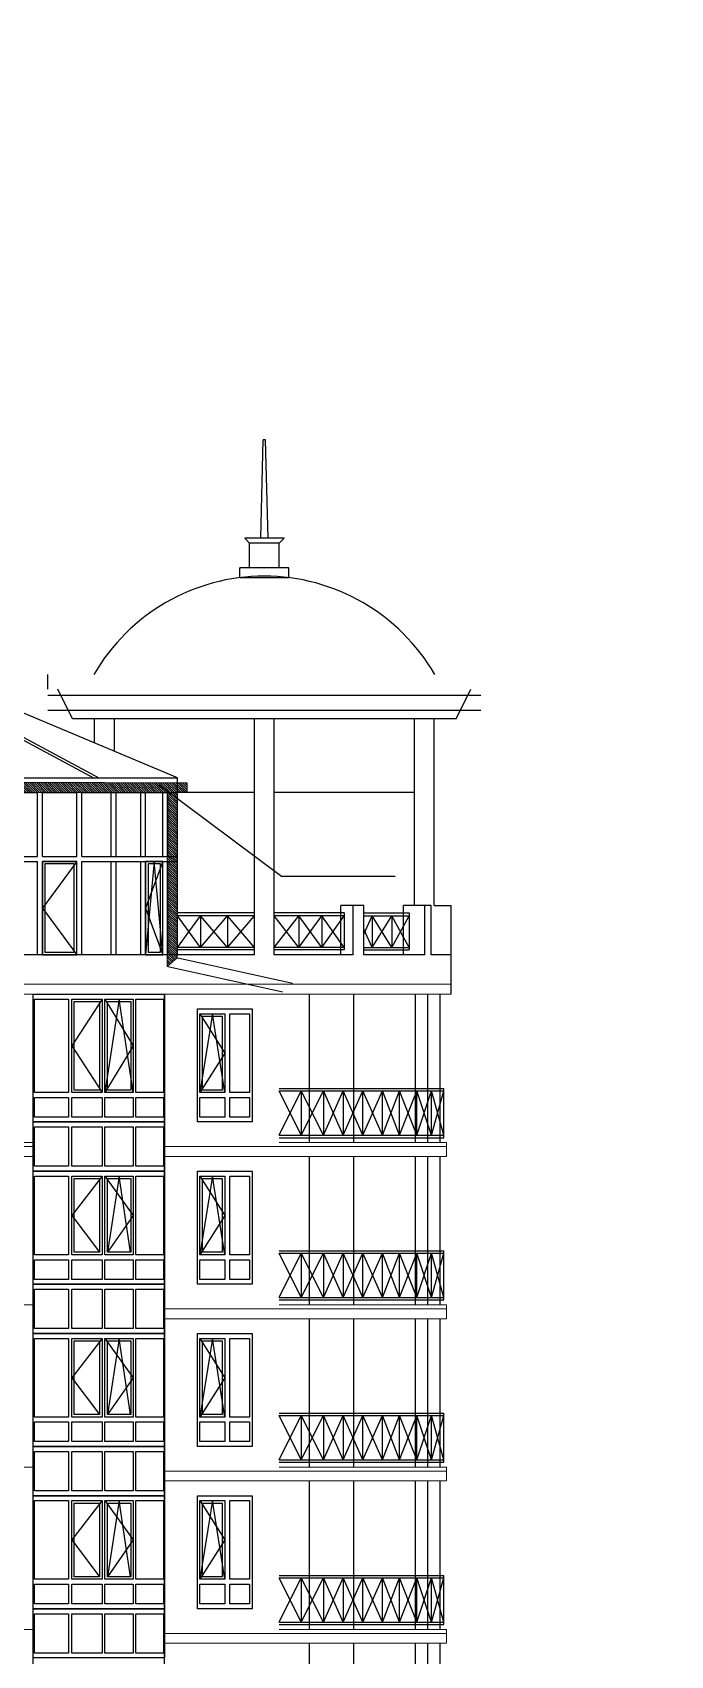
# Model space of a CAD drawing. Header units: inches. Extents: x -634 to 3638, y -6930911 to 5552.
# Drawn here: x 2135.34 to 2148.88, y 3427.26 to 3461.72 of the extents above; entities that cross this region are included whole.
import ezdxf

# ---------------------------------------------------------------- set-up
doc = ezdxf.new("R2010")
doc.units = ezdxf.units.IN
doc.header["$MEASUREMENT"] = 0
doc.linetypes.add('DASHED2', pattern=[9.525, 6.35, -3.175])
for name, color, linetype in [('ALUC', 202, 'Continuous'), ('OGRAJDENIYE', 255, 'Continuous'), ('Okno', 150, 'Continuous'), ('text', 152, 'Continuous'), ('WALL', 243, 'Continuous')]:
    doc.layers.add(name, color=color, linetype=linetype)
doc.layers.add('ELEV', color=134, linetype='Continuous', lineweight=18)
doc.layers.add('WALL_1', color=11, linetype='Continuous', lineweight=15)
pattern_1 = [(135, (2251.666936, 3285.016235), (0.023439284, 0.023439284), [])]

msp = doc.modelspace()

# ---------------------------------------------------------------- hatches: boundary and pattern name
at = {"layer": 'ELEV', "linetype": 'Continuous'}
h = msp.add_hatch(dxfattribs=at)
h.set_pattern_fill('ANSI31', color=256, scale=0.01044, style=0)
h.set_pattern_definition([(45, (1262.311104, 3366.587935), (-0.02343928418428, 0.02343928418428), [])])
edge = h.paths.add_edge_path()
edge.add_ellipse((1445.78234, 3471.96182), major_axis=(0, 6932302.83262), ratio=0.00000001506, start_angle=89.999976115149, end_angle=270.000023884851)
edge.add_line((1445.67794, 3474.85168), (1445.67794, 3528.48347))
edge.add_line((1445.67794, 3528.48347), (1445.88675, 3528.48347))
edge.add_line((1445.88675, 3528.48347), (1445.88675, 3474.85168))
h = msp.add_hatch(dxfattribs=at)
h.set_pattern_fill('ANSI31', color=256, scale=0.01044, angle=180, style=0)
h.set_pattern_definition(pattern_1)
h.paths.add_polyline_path([(2130.13107, 3445.601), (2130.13153, 3445.80981), (2138.62255, 3445.79136), (2138.62209, 3445.58255)])
h = msp.add_hatch(dxfattribs=at)
h.set_pattern_fill('ANSI31', color=256, scale=0.01044, angle=180, style=0)
h.set_pattern_definition(pattern_1)
h.paths.add_polyline_path([(2138.19807, 3441.89147), (2138.40688, 3442.07576), (2138.40688, 3445.58302), (2138.19807, 3445.58348)])

# ---------------------------------------------------------------- linework, layer by layer
at = {"layer": 'ALUC', "color": 7, "linetype": 'Continuous'}
for p, q in [((2140.18025, 3450.98244), (2140.23245, 3453.07051)), ((2140.28465, 3453.07051), (2140.23245, 3453.07051)), ((2140.33685, 3450.98244), (2140.28465, 3453.07051)), ((2139.94534, 3450.87803), (2139.84094, 3450.98244)), ((2140.67617, 3450.98244), (2139.84094, 3450.98244)), ((2139.94534, 3450.35602), (2139.94534, 3450.87803)), ((2140.57176, 3450.87803), (2139.94534, 3450.87803)), ((2140.57176, 3450.87803), (2140.67617, 3450.98244)), ((2140.57176, 3450.35602), (2140.57176, 3450.87803)), ((2139.73653, 3450.14721), (2139.73653, 3450.35602)), ((2140.78057, 3450.35602), (2139.73653, 3450.35602)), ((2140.78057, 3450.14721), (2139.73653, 3450.14721)), ((2140.78057, 3450.14721), (2140.78057, 3450.35602)), ((2135.6647, 3447.77868), (2135.6647, 3448.09189)), ((2144.85241, 3447.64296), (2135.6647, 3447.64296)), ((2136.18671, 3447.15226), (2135.8735, 3447.77868)), ((2144.33039, 3447.15226), (2144.6436, 3447.77868)), ((2144.85241, 3447.32974), (2135.6647, 3447.32974)), ((2144.33039, 3447.15226), (2136.18671, 3447.15226))]:
    msp.add_line(p, q, dxfattribs=at)
msp.add_arc((2140.25855, 3446.00382), 4.17615, 30, 150, dxfattribs=at)
at = {"layer": 'ELEV', "linetype": 'Continuous'}
msp.add_line((2138.40688, 3442.07576), (2138.19807, 3441.89147), dxfattribs=at)
at = {"layer": 'ELEV', "linetype": 'Continuous', "flags": 128}
for points in [[(2130.13107, 3445.601, 0.02088, 0.02088, 0), (2138.62209, 3445.58255, 0.02088, 0.02088, 0)], [(2130.13153, 3445.80981, 0.02088, 0.02088, 0), (2138.62255, 3445.79136, 0.02088, 0.02088, 0)], [(2138.19807, 3441.89147, 0.02088, 0.02088, 0), (2138.19807, 3445.5834, 0.02088, 0.02088, 0)], [(2138.40688, 3442.07576, 0.02088, 0.02088, 0), (2138.40688, 3445.58295, 0, 0, 0)], [(2138.62255, 3445.79136, 0.02088, 0.02088, 0), (2138.62255, 3445.5862, 0.02088, 0.02088, 0)], [(2138.19807, 3441.89147, 0.02088, 0.02088, 0), (2140.65124, 3441.35007, 0, 0, 0)], [(2138.40688, 3442.07576, 0.02088, 0.02088, 0), (2140.86005, 3441.53436, 0.02088, 0.02088, 0)]]:
    msp.add_lwpolyline(points, format="xyseb", dxfattribs=at)
at = {"layer": 'OGRAJDENIYE', "color": 7, "linetype": 'Continuous'}
for p, q in [((2140.04974, 3443.02831), (2138.41408, 3443.02831)), ((2140.04974, 3442.96567), (2138.41408, 3442.96567)), ((2138.9013, 3442.29749), (2138.41408, 3442.96567)), ((2138.41408, 3442.29749), (2138.9013, 3442.96567)), ((2139.47552, 3442.29749), (2138.9013, 3442.96567)), ((2138.9013, 3442.29749), (2139.47552, 3442.96567)), ((2138.9013, 3442.96567), (2138.9013, 3442.29749)), ((2139.47552, 3442.96567), (2139.47552, 3442.29749)), ((2139.47552, 3442.29749), (2140.04974, 3442.96567)), ((2140.04974, 3442.29749), (2139.47552, 3442.96567)), ((2141.94989, 3443.02831), (2140.46736, 3443.02831)), ((2141.94989, 3442.96567), (2140.46736, 3442.96567)), ((2140.98938, 3442.29749), (2140.46736, 3442.96567)), ((2140.46736, 3442.29749), (2140.98938, 3442.96567)), ((2140.98938, 3442.96567), (2140.98938, 3442.29749)), ((2141.48007, 3442.29749), (2140.98938, 3442.96567)), ((2140.98938, 3442.29749), (2141.48007, 3442.96567)), ((2141.48007, 3442.96567), (2141.48007, 3442.29749)), ((2141.94989, 3442.29749), (2141.48007, 3442.96567)), ((2141.48007, 3442.29749), (2141.94989, 3442.96567)), ((2141.94989, 3443.02831), (2141.94989, 3442.24529)), ((2142.36793, 3443.02831), (2143.33195, 3443.02831)), ((2142.36793, 3442.96567), (2143.33195, 3442.96567)), ((2142.36793, 3442.57956), (2142.54892, 3442.96567)), ((2142.54892, 3442.96567), (2142.54892, 3442.29749)), ((2142.54892, 3442.29749), (2142.96654, 3442.96567)), ((2142.96654, 3442.29749), (2142.54892, 3442.96567)), ((2142.96654, 3442.96567), (2142.96654, 3442.29749)), ((2142.96654, 3442.29749), (2143.33195, 3442.96567)), ((2143.33195, 3442.29749), (2142.96654, 3442.96567)), ((2143.33195, 3443.02831), (2143.33195, 3442.24529)), ((2142.54892, 3442.29749), (2142.36793, 3442.6836)), ((2140.04974, 3442.29749), (2138.41408, 3442.29749)), ((2140.04974, 3442.24529), (2138.41408, 3442.24529)), ((2141.94989, 3442.29749), (2140.46736, 3442.29749)), ((2141.94989, 3442.24529), (2140.46736, 3442.24529)), ((2142.36793, 3442.29749), (2143.33195, 3442.29749)), ((2142.36793, 3442.24529), (2143.33195, 3442.24529)), ((2140.57189, 3439.3011), (2144.06933, 3439.3011)), ((2140.57189, 3439.2489), (2144.06933, 3439.2489)), ((2141.04173, 3438.30927), (2140.57189, 3439.2489)), ((2140.57189, 3438.30927), (2141.04173, 3439.2489)), ((2141.04173, 3439.2489), (2141.04173, 3438.30927)), ((2141.04173, 3438.30927), (2141.51155, 3439.2489)), ((2141.51155, 3438.30927), (2141.04173, 3439.2489)), ((2141.51155, 3439.2489), (2141.51155, 3438.30927)), ((2141.51155, 3438.30927), (2141.92916, 3439.2489)), ((2141.92916, 3438.30927), (2141.51155, 3439.2489)), ((2141.92916, 3438.30927), (2142.34678, 3439.2489)), ((2142.34678, 3438.30927), (2141.92916, 3439.2489)), ((2141.92916, 3439.2489), (2141.92916, 3438.30927)), ((2142.34678, 3438.30927), (2142.34678, 3439.2489)), ((2142.34678, 3438.30927), (2142.76439, 3439.2489)), ((2142.76439, 3438.30927), (2142.34678, 3439.2489)), ((2142.76439, 3438.30927), (2142.76439, 3439.2489)), ((2142.76439, 3438.30927), (2143.1298, 3439.2489)), ((2143.1298, 3438.30927), (2142.76439, 3439.2489)), ((2143.1298, 3438.30927), (2143.1298, 3439.2489)), ((2143.1298, 3438.30927), (2143.49522, 3439.2489)), ((2143.49522, 3438.30927), (2143.1298, 3439.2489)), ((2143.49522, 3438.30927), (2143.49522, 3439.2489)), ((2143.49522, 3438.30927), (2143.80843, 3439.2489)), ((2143.80843, 3438.30927), (2143.49522, 3439.2489)), ((2143.80843, 3438.30927), (2143.80843, 3439.2489)), ((2143.80843, 3438.30927), (2144.06933, 3439.2489)), ((2144.06933, 3438.30927), (2143.80843, 3439.2489)), ((2144.06933, 3438.25707), (2144.06933, 3439.3011)), ((2140.57189, 3438.30927), (2144.06933, 3438.30927)), ((2140.57189, 3438.25707), (2144.06933, 3438.25707)), ((2140.57189, 3435.85578), (2144.06933, 3435.85578)), ((2140.57189, 3435.80358), (2144.06933, 3435.80358)), ((2141.04173, 3434.86395), (2140.57189, 3435.80358)), ((2140.57189, 3434.86395), (2141.04173, 3435.80358)), ((2141.04173, 3435.80358), (2141.04173, 3434.86395)), ((2141.04173, 3434.86395), (2141.51155, 3435.80358)), ((2141.51155, 3434.86395), (2141.04173, 3435.80358)), ((2141.51155, 3435.80358), (2141.51155, 3434.86395)), ((2141.51155, 3434.86395), (2141.92916, 3435.80358)), ((2141.92916, 3434.86395), (2141.51155, 3435.80358)), ((2141.92916, 3434.86395), (2142.34678, 3435.80358)), ((2142.34678, 3434.86395), (2141.92916, 3435.80358)), ((2141.92916, 3435.80358), (2141.92916, 3434.86395)), ((2142.34678, 3434.86395), (2142.34678, 3435.80358)), ((2142.34678, 3434.86395), (2142.76439, 3435.80358)), ((2142.76439, 3434.86395), (2142.34678, 3435.80358)), ((2142.76439, 3434.86395), (2142.76439, 3435.80358)), ((2142.76439, 3434.86395), (2143.1298, 3435.80358)), ((2143.1298, 3434.86395), (2142.76439, 3435.80358)), ((2143.1298, 3434.86395), (2143.1298, 3435.80358)), ((2143.1298, 3434.86395), (2143.49522, 3435.80358)), ((2143.49522, 3434.86395), (2143.1298, 3435.80358)), ((2143.49522, 3434.86395), (2143.49522, 3435.80358)), ((2143.49522, 3434.86395), (2143.80843, 3435.80358)), ((2143.80843, 3434.86395), (2143.49522, 3435.80358)), ((2143.80843, 3434.86395), (2143.80843, 3435.80358)), ((2143.80843, 3434.86395), (2144.06933, 3435.80358)), ((2144.06933, 3434.86395), (2143.80843, 3435.80358)), ((2144.06933, 3434.81175), (2144.06933, 3435.85578)), ((2140.57189, 3434.86395), (2144.06933, 3434.86395)), ((2140.57189, 3434.81175), (2144.06933, 3434.81175)), ((2140.57189, 3432.41047), (2144.06933, 3432.41047)), ((2140.57189, 3432.35826), (2144.06933, 3432.35826)), ((2141.04173, 3431.41863), (2140.57189, 3432.35826)), ((2140.57189, 3431.41863), (2141.04173, 3432.35826)), ((2141.04173, 3432.35826), (2141.04173, 3431.41863)), ((2141.04173, 3431.41863), (2141.51155, 3432.35826)), ((2141.51155, 3431.41863), (2141.04173, 3432.35826)), ((2141.51155, 3432.35826), (2141.51155, 3431.41863)), ((2141.51155, 3431.41863), (2141.92916, 3432.35826)), ((2141.92916, 3431.41863), (2141.51155, 3432.35826)), ((2141.92916, 3431.41863), (2142.34678, 3432.35826)), ((2142.34678, 3431.41863), (2141.92916, 3432.35826)), ((2141.92916, 3432.35826), (2141.92916, 3431.41863)), ((2142.34678, 3431.41863), (2142.34678, 3432.35826)), ((2142.34678, 3431.41863), (2142.76439, 3432.35826)), ((2142.76439, 3431.41863), (2142.34678, 3432.35826)), ((2142.76439, 3431.41863), (2142.76439, 3432.35826)), ((2142.76439, 3431.41863), (2143.1298, 3432.35826)), ((2143.1298, 3431.41863), (2142.76439, 3432.35826)), ((2143.1298, 3431.41863), (2143.1298, 3432.35826)), ((2143.1298, 3431.41863), (2143.49522, 3432.35826)), ((2143.49522, 3431.41863), (2143.1298, 3432.35826)), ((2143.49522, 3431.41863), (2143.49522, 3432.35826)), ((2143.49522, 3431.41863), (2143.80843, 3432.35826)), ((2143.80843, 3431.41863), (2143.49522, 3432.35826)), ((2143.80843, 3431.41863), (2143.80843, 3432.35826)), ((2143.80843, 3431.41863), (2144.06933, 3432.35826)), ((2144.06933, 3431.41863), (2143.80843, 3432.35826)), ((2144.06933, 3431.36643), (2144.06933, 3432.41047)), ((2140.57189, 3431.41863), (2144.06933, 3431.41863)), ((2140.57189, 3431.36643), (2144.06933, 3431.36643)), ((2140.57189, 3428.96515), (2144.06933, 3428.96515)), ((2140.57189, 3428.91294), (2144.06933, 3428.91294)), ((2141.04173, 3427.97331), (2140.57189, 3428.91294)), ((2140.57189, 3427.97331), (2141.04173, 3428.91294)), ((2141.04173, 3428.91294), (2141.04173, 3427.97331)), ((2141.04173, 3427.97331), (2141.51155, 3428.91294)), ((2141.51155, 3427.97331), (2141.04173, 3428.91294)), ((2141.51155, 3428.91294), (2141.51155, 3427.97331)), ((2141.51155, 3427.97331), (2141.92916, 3428.91294)), ((2141.92916, 3427.97331), (2141.51155, 3428.91294)), ((2141.92916, 3427.97331), (2142.34678, 3428.91294)), ((2142.34678, 3427.97331), (2141.92916, 3428.91294)), ((2141.92916, 3428.91294), (2141.92916, 3427.97331)), ((2142.34678, 3427.97331), (2142.34678, 3428.91294)), ((2142.34678, 3427.97331), (2142.76439, 3428.91294)), ((2142.76439, 3427.97331), (2142.34678, 3428.91294)), ((2142.76439, 3427.97331), (2142.76439, 3428.91294)), ((2142.76439, 3427.97331), (2143.1298, 3428.91294)), ((2143.1298, 3427.97331), (2142.76439, 3428.91294)), ((2143.1298, 3427.97331), (2143.1298, 3428.91294)), ((2143.1298, 3427.97331), (2143.49522, 3428.91294)), ((2143.49522, 3427.97331), (2143.1298, 3428.91294)), ((2143.49522, 3427.97331), (2143.49522, 3428.91294)), ((2143.49522, 3427.97331), (2143.80843, 3428.91294)), ((2143.80843, 3427.97331), (2143.49522, 3428.91294)), ((2143.80843, 3427.97331), (2143.80843, 3428.91294)), ((2143.80843, 3427.97331), (2144.06933, 3428.91294)), ((2144.06933, 3427.97331), (2143.80843, 3428.91294)), ((2144.06933, 3427.92111), (2144.06933, 3428.96515)), ((2140.57189, 3427.97331), (2144.06933, 3427.97331)), ((2140.57189, 3427.92111), (2144.06933, 3427.92111))]:
    msp.add_line(p, q, dxfattribs=at)
at = {"layer": 'Okno', "color": 7, "linetype": 'Continuous'}
for p, q in [((2138.4142, 3445.89941), (2130.13153, 3449.38288)), ((2131.10567, 3448.86087), (2136.63204, 3445.89941)), ((2131.21618, 3448.86087), (2136.74256, 3445.89941)), ((2130.13153, 3445.89941), (2138.4142, 3445.89941)), ((2134.65856, 3445.5862), (2135.44158, 3445.5862)), ((2135.44158, 3444.22896), (2135.44158, 3445.5862)), ((2135.54599, 3445.5862), (2136.27681, 3445.5862)), ((2135.54599, 3444.22896), (2135.54599, 3445.5862)), ((2136.27681, 3444.22896), (2136.27681, 3445.5862)), ((2136.38122, 3445.5862), (2138.4142, 3445.5862)), ((2136.38122, 3444.22896), (2136.38122, 3445.5862)), ((2137.00764, 3444.22896), (2137.00764, 3445.5862)), ((2137.11204, 3444.22896), (2137.11204, 3445.5862)), ((2137.63406, 3444.22896), (2137.63406, 3445.5862)), ((2137.73846, 3444.22896), (2137.73846, 3445.5862)), ((2138.10388, 3444.22896), (2138.10388, 3445.5862)), ((2138.20828, 3444.22896), (2138.20828, 3445.5862)), ((2138.4142, 3442.14088), (2138.4142, 3445.89941)), ((2138.4142, 3442.14088), (2138.4142, 3445.89941)), ((2138.4142, 3445.5862), (2138.4142, 3445.5862)), ((2134.65856, 3444.22896), (2135.44158, 3444.22896)), ((2135.54599, 3444.22896), (2136.27681, 3444.22896)), ((2136.38122, 3444.22896), (2138.4142, 3444.22896)), ((2134.65856, 3444.12455), (2135.44158, 3444.12455)), ((2135.44158, 3442.14088), (2135.44158, 3444.12455)), ((2135.54599, 3444.12455), (2136.27681, 3444.12455)), ((2135.54599, 3442.14088), (2135.54599, 3444.12455)), ((2136.27681, 3442.14088), (2136.27681, 3444.12455)), ((2136.38122, 3444.12455), (2138.4142, 3444.12455)), ((2136.38122, 3442.14088), (2136.38122, 3444.12455)), ((2137.00764, 3442.14088), (2137.00764, 3444.12455)), ((2137.11204, 3442.14088), (2137.11204, 3444.12455)), ((2137.63406, 3442.14088), (2137.63406, 3444.12455)), ((2137.73846, 3442.14088), (2137.73846, 3444.12455)), ((2138.10388, 3442.14088), (2138.10388, 3444.12455)), ((2138.20828, 3442.14088), (2138.20828, 3444.12455))]:
    msp.add_line(p, q, dxfattribs=at)
at = {"layer": 'Okno', "color": 7, "linetype": 'DASHED2', "ltscale": 0.4}
for p, q in [((2136.27681, 3444.12455), (2135.54599, 3443.13272)), ((2138.10388, 3444.12455), (2137.73846, 3443.13272)), ((2137.92117, 3444.12455), (2137.73846, 3442.14088)), ((2138.10388, 3442.14088), (2137.92117, 3444.12455)), ((2135.54599, 3443.13272), (2136.27681, 3442.14088)), ((2137.73846, 3443.13272), (2138.10388, 3442.14088)), ((2136.81285, 3441.20125), (2136.16878, 3440.20942)), ((2137.17433, 3441.20125), (2136.87379, 3439.21758)), ((2136.87379, 3441.20125), (2137.47487, 3440.20942)), ((2137.47487, 3439.21758), (2137.17433, 3441.20125)), ((2139.15461, 3440.88804), (2138.89099, 3439.21758)), ((2138.89099, 3440.88804), (2139.41823, 3440.05281)), ((2139.41823, 3439.21758), (2139.15461, 3440.88804)), ((2136.16878, 3440.20942), (2136.81285, 3439.21758)), ((2137.47487, 3440.20942), (2136.87379, 3439.21758)), ((2139.41823, 3440.05281), (2138.89099, 3439.21758)), ((2136.81285, 3437.44272), (2136.16878, 3436.60749)), ((2136.87379, 3437.44272), (2137.47487, 3436.60749)), ((2137.17433, 3437.44272), (2136.92915, 3435.82446)), ((2137.41951, 3435.82446), (2137.17433, 3437.44272)), ((2139.15461, 3437.44272), (2138.89099, 3435.77226)), ((2138.89099, 3437.44272), (2139.41823, 3436.60749)), ((2139.41823, 3435.77226), (2139.15461, 3437.44272)), ((2136.16878, 3436.60749), (2136.76065, 3435.82446)), ((2137.47487, 3436.60749), (2136.92915, 3435.82446)), ((2139.41823, 3436.60749), (2138.89099, 3435.77226)), ((2136.81285, 3433.9974), (2136.16878, 3433.16217)), ((2136.87379, 3433.9974), (2137.47487, 3433.16217)), ((2137.17433, 3433.9974), (2136.92915, 3432.37914)), ((2137.41951, 3432.37914), (2137.17433, 3433.9974)), ((2139.15461, 3433.9974), (2138.89099, 3432.32694)), ((2138.89099, 3433.9974), (2139.41823, 3433.16217)), ((2139.41823, 3432.32694), (2139.15461, 3433.9974)), ((2136.16878, 3433.16217), (2136.76065, 3432.37914)), ((2137.47487, 3433.16217), (2136.92915, 3432.37914)), ((2139.41823, 3433.16217), (2138.89099, 3432.32694)), ((2136.81285, 3430.55208), (2136.16878, 3429.71685)), ((2136.87379, 3430.55208), (2137.47487, 3429.71685)), ((2137.17433, 3430.55208), (2136.92915, 3428.93382)), ((2137.41951, 3428.93382), (2137.17433, 3430.55208)), ((2139.15461, 3430.55208), (2138.89099, 3428.88162)), ((2138.89099, 3430.55208), (2139.41823, 3429.71685)), ((2139.41823, 3428.88162), (2139.15461, 3430.55208)), ((2136.16878, 3429.71685), (2136.76065, 3428.93382)), ((2137.47487, 3429.71685), (2136.92915, 3428.93382)), ((2139.41823, 3429.71685), (2138.89099, 3428.88162))]:
    msp.add_line(p, q, dxfattribs=at)
at = {"layer": 'Okno', "color": 7, "linetype": 'Continuous'}
for points in [[(2136.27681, 3444.12455), (2135.54599, 3444.12455), (2135.54599, 3442.14088), (2136.27681, 3442.14088)], [(2136.22461, 3444.07235), (2135.59819, 3444.07235), (2135.59819, 3442.19309), (2136.22461, 3442.19309), (2136.22461, 3444.07235)], [(2138.10388, 3444.12455), (2137.73846, 3444.12455), (2137.73846, 3442.14088), (2138.10388, 3442.14088)], [(2138.05167, 3444.07235), (2137.79066, 3444.07235), (2137.79066, 3442.19309), (2138.05167, 3442.19309), (2138.05167, 3444.07235)]]:
    msp.add_lwpolyline(points, close=True, dxfattribs=at)
at = {"layer": 'Okno', "color": 7}
for points in [[(2135.35171, 3441.30565), (2138.13905, 3441.30565), (2138.13905, 3438.59116), (2135.35171, 3438.59116)], [(2135.38305, 3441.20125), (2136.1037, 3441.20125), (2136.1037, 3439.21758), (2135.38305, 3439.21758)], [(2136.16878, 3441.20125), (2136.81285, 3441.20125), (2136.81285, 3439.21758), (2136.16878, 3439.21758)], [(2136.22098, 3441.14905), (2136.76065, 3441.14905), (2136.76065, 3439.26978), (2136.22098, 3439.26978), (2136.22098, 3441.14905)], [(2136.87379, 3441.20125), (2137.47487, 3441.20125), (2137.47487, 3439.21758), (2136.87379, 3439.21758)], [(2136.92599, 3441.14905), (2137.42267, 3441.14905), (2137.42267, 3439.26978), (2136.92599, 3439.26978), (2136.92599, 3441.14905)], [(2137.53145, 3441.20125), (2138.11435, 3441.20125), (2138.11435, 3439.21758), (2137.53145, 3439.21758)], [(2138.89099, 3440.88804), (2139.41823, 3440.88804), (2139.41823, 3439.21758), (2138.89099, 3439.21758)], [(2138.94319, 3440.83584), (2139.36603, 3440.83584), (2139.36603, 3439.26978), (2138.94319, 3439.26978), (2138.94319, 3440.83584)], [(2139.52263, 3440.88804), (2139.94547, 3440.88804), (2139.94547, 3439.21758), (2139.52263, 3439.21758)], [(2135.38305, 3439.11318), (2136.1037, 3439.11318), (2136.1037, 3438.69556), (2135.38305, 3438.69556)], [(2136.16878, 3439.11318), (2136.81285, 3439.11318), (2136.81285, 3438.69556), (2136.16878, 3438.69556)], [(2136.87379, 3439.11318), (2137.47487, 3439.11318), (2137.47487, 3438.69556), (2136.87379, 3438.69556)], [(2137.53145, 3439.11318), (2138.11435, 3439.11318), (2138.11435, 3438.69556), (2137.53145, 3438.69556)], [(2138.89099, 3439.11318), (2139.41823, 3439.11318), (2139.41823, 3438.69556), (2138.89099, 3438.69556)], [(2139.52263, 3439.11318), (2139.94547, 3439.11318), (2139.94547, 3438.69556), (2139.52263, 3438.69556)], [(2135.35171, 3438.59116), (2138.13905, 3438.59116), (2138.13905, 3437.54712), (2135.35171, 3437.54712)], [(2135.38305, 3438.48676), (2136.1037, 3438.48676), (2136.1037, 3437.65153), (2135.38305, 3437.65153)], [(2136.16878, 3438.48676), (2136.81285, 3438.48676), (2136.81285, 3437.65153), (2136.16878, 3437.65153)], [(2136.87379, 3438.48676), (2137.47487, 3438.48676), (2137.47487, 3437.65153), (2136.87379, 3437.65153)], [(2137.53145, 3438.48676), (2138.11435, 3438.48676), (2138.11435, 3437.65153), (2137.53145, 3437.65153)], [(2135.35171, 3437.54712), (2138.13905, 3437.54712), (2138.13905, 3435.14584), (2135.35171, 3435.14584)], [(2135.38305, 3437.44272), (2136.1037, 3437.44272), (2136.1037, 3435.77226), (2135.38305, 3435.77226)], [(2136.16878, 3437.44272), (2136.81285, 3437.44272), (2136.81285, 3435.77226), (2136.16878, 3435.77226)], [(2136.22098, 3437.39052), (2136.76065, 3437.39052), (2136.76065, 3435.82446), (2136.22098, 3435.82446), (2136.22098, 3437.39052)], [(2136.87379, 3437.44272), (2137.47487, 3437.44272), (2137.47487, 3435.77226), (2136.87379, 3435.77226)], [(2136.92599, 3437.39052), (2137.42267, 3437.39052), (2137.42267, 3435.82446), (2136.92599, 3435.82446), (2136.92599, 3437.39052)], [(2137.53145, 3437.44272), (2138.11435, 3437.44272), (2138.11435, 3435.77226), (2137.53145, 3435.77226)], [(2138.83879, 3437.54712), (2139.99767, 3437.54712), (2139.99767, 3435.14584), (2138.83879, 3435.14584)], [(2138.89099, 3437.44272), (2139.41823, 3437.44272), (2139.41823, 3435.77226), (2138.89099, 3435.77226)], [(2138.94319, 3437.39052), (2139.36603, 3437.39052), (2139.36603, 3435.82446), (2138.94319, 3435.82446), (2138.94319, 3437.39052)], [(2139.52263, 3437.44272), (2139.94547, 3437.44272), (2139.94547, 3435.77226), (2139.52263, 3435.77226)], [(2135.38305, 3435.66786), (2136.1037, 3435.66786), (2136.1037, 3435.25024), (2135.38305, 3435.25024)], [(2136.16878, 3435.66786), (2136.81285, 3435.66786), (2136.81285, 3435.25024), (2136.16878, 3435.25024)], [(2136.87379, 3435.66786), (2137.47487, 3435.66786), (2137.47487, 3435.25024), (2136.87379, 3435.25024)], [(2137.53145, 3435.66786), (2138.11435, 3435.66786), (2138.11435, 3435.25024), (2137.53145, 3435.25024)], [(2138.89099, 3435.66786), (2139.41823, 3435.66786), (2139.41823, 3435.25024), (2138.89099, 3435.25024)], [(2139.52263, 3435.66786), (2139.94547, 3435.66786), (2139.94547, 3435.25024), (2139.52263, 3435.25024)], [(2135.35171, 3435.14584), (2138.13905, 3435.14584), (2138.13905, 3434.1018), (2135.35171, 3434.1018)], [(2135.38305, 3435.04144), (2136.1037, 3435.04144), (2136.1037, 3434.20621), (2135.38305, 3434.20621)], [(2136.16878, 3435.04144), (2136.81285, 3435.04144), (2136.81285, 3434.20621), (2136.16878, 3434.20621)], [(2136.87379, 3435.04144), (2137.47487, 3435.04144), (2137.47487, 3434.20621), (2136.87379, 3434.20621)], [(2137.53145, 3435.04144), (2138.11435, 3435.04144), (2138.11435, 3434.20621), (2137.53145, 3434.20621)], [(2135.35171, 3434.1018), (2138.13905, 3434.1018), (2138.13905, 3431.70052), (2135.35171, 3431.70052)], [(2135.38305, 3433.9974), (2136.1037, 3433.9974), (2136.1037, 3432.32694), (2135.38305, 3432.32694)], [(2136.16878, 3433.9974), (2136.81285, 3433.9974), (2136.81285, 3432.32694), (2136.16878, 3432.32694)], [(2136.22098, 3433.9452), (2136.76065, 3433.9452), (2136.76065, 3432.37914), (2136.22098, 3432.37914), (2136.22098, 3433.9452)], [(2136.87379, 3433.9974), (2137.47487, 3433.9974), (2137.47487, 3432.32694), (2136.87379, 3432.32694)], [(2136.92599, 3433.9452), (2137.42267, 3433.9452), (2137.42267, 3432.37914), (2136.92599, 3432.37914), (2136.92599, 3433.9452)], [(2137.53145, 3433.9974), (2138.11435, 3433.9974), (2138.11435, 3432.32694), (2137.53145, 3432.32694)], [(2138.83879, 3434.1018), (2139.99767, 3434.1018), (2139.99767, 3431.70052), (2138.83879, 3431.70052)], [(2138.89099, 3433.9974), (2139.41823, 3433.9974), (2139.41823, 3432.32694), (2138.89099, 3432.32694)], [(2138.94319, 3433.9452), (2139.36603, 3433.9452), (2139.36603, 3432.37914), (2138.94319, 3432.37914), (2138.94319, 3433.9452)], [(2139.52263, 3433.9974), (2139.94547, 3433.9974), (2139.94547, 3432.32694), (2139.52263, 3432.32694)], [(2135.38305, 3432.22254), (2136.1037, 3432.22254), (2136.1037, 3431.80492), (2135.38305, 3431.80492)], [(2136.16878, 3432.22254), (2136.81285, 3432.22254), (2136.81285, 3431.80492), (2136.16878, 3431.80492)], [(2136.87379, 3432.22254), (2137.47487, 3432.22254), (2137.47487, 3431.80492), (2136.87379, 3431.80492)], [(2137.53145, 3432.22254), (2138.11435, 3432.22254), (2138.11435, 3431.80492), (2137.53145, 3431.80492)], [(2138.89099, 3432.22254), (2139.41823, 3432.22254), (2139.41823, 3431.80492), (2138.89099, 3431.80492)], [(2139.52263, 3432.22254), (2139.94547, 3432.22254), (2139.94547, 3431.80492), (2139.52263, 3431.80492)], [(2135.35171, 3431.70052), (2138.13905, 3431.70052), (2138.13905, 3430.65648), (2135.35171, 3430.65648)], [(2135.38305, 3431.59612), (2136.1037, 3431.59612), (2136.1037, 3430.76089), (2135.38305, 3430.76089)], [(2136.16878, 3431.59612), (2136.81285, 3431.59612), (2136.81285, 3430.76089), (2136.16878, 3430.76089)], [(2136.87379, 3431.59612), (2137.47487, 3431.59612), (2137.47487, 3430.76089), (2136.87379, 3430.76089)], [(2137.53145, 3431.59612), (2138.11435, 3431.59612), (2138.11435, 3430.76089), (2137.53145, 3430.76089)], [(2135.35171, 3430.65648), (2138.13905, 3430.65648), (2138.13905, 3428.2552), (2135.35171, 3428.2552)], [(2135.38305, 3430.55208), (2136.1037, 3430.55208), (2136.1037, 3428.88162), (2135.38305, 3428.88162)], [(2136.16878, 3430.55208), (2136.81285, 3430.55208), (2136.81285, 3428.88162), (2136.16878, 3428.88162)], [(2136.22098, 3430.49988), (2136.76065, 3430.49988), (2136.76065, 3428.93382), (2136.22098, 3428.93382), (2136.22098, 3430.49988)], [(2136.87379, 3430.55208), (2137.47487, 3430.55208), (2137.47487, 3428.88162), (2136.87379, 3428.88162)], [(2136.92599, 3430.49988), (2137.42267, 3430.49988), (2137.42267, 3428.93382), (2136.92599, 3428.93382), (2136.92599, 3430.49988)], [(2137.53145, 3430.55208), (2138.11435, 3430.55208), (2138.11435, 3428.88162), (2137.53145, 3428.88162)], [(2138.83879, 3430.65648), (2139.99767, 3430.65648), (2139.99767, 3428.2552), (2138.83879, 3428.2552)], [(2138.89099, 3430.55208), (2139.41823, 3430.55208), (2139.41823, 3428.88162), (2138.89099, 3428.88162)], [(2138.94319, 3430.49988), (2139.36603, 3430.49988), (2139.36603, 3428.93382), (2138.94319, 3428.93382), (2138.94319, 3430.49988)], [(2139.52263, 3430.55208), (2139.94547, 3430.55208), (2139.94547, 3428.88162), (2139.52263, 3428.88162)], [(2135.38305, 3428.77722), (2136.1037, 3428.77722), (2136.1037, 3428.3596), (2135.38305, 3428.3596)], [(2136.16878, 3428.77722), (2136.81285, 3428.77722), (2136.81285, 3428.3596), (2136.16878, 3428.3596)], [(2136.87379, 3428.77722), (2137.47487, 3428.77722), (2137.47487, 3428.3596), (2136.87379, 3428.3596)], [(2137.53145, 3428.77722), (2138.11435, 3428.77722), (2138.11435, 3428.3596), (2137.53145, 3428.3596)], [(2138.89099, 3428.77722), (2139.41823, 3428.77722), (2139.41823, 3428.3596), (2138.89099, 3428.3596)], [(2139.52263, 3428.77722), (2139.94547, 3428.77722), (2139.94547, 3428.3596), (2139.52263, 3428.3596)], [(2135.35171, 3428.2552), (2138.13905, 3428.2552), (2138.13905, 3427.21116), (2135.35171, 3427.21116)], [(2135.38305, 3428.1508), (2136.1037, 3428.1508), (2136.1037, 3427.31557), (2135.38305, 3427.31557)], [(2136.16878, 3428.1508), (2136.81285, 3428.1508), (2136.81285, 3427.31557), (2136.16878, 3427.31557)], [(2136.87379, 3428.1508), (2137.47487, 3428.1508), (2137.47487, 3427.31557), (2136.87379, 3427.31557)], [(2137.53145, 3428.1508), (2138.11435, 3428.1508), (2138.11435, 3427.31557), (2137.53145, 3427.31557)]]:
    msp.add_lwpolyline(points, close=True, dxfattribs=at)
at = {"layer": 'text', "color": 7, "linetype": 'Continuous'}
msp.add_line((2140.62126, 3443.79985), (2138.02223, 3445.74217), dxfattribs=at)
msp.add_lwpolyline([(2143.03465, 3443.79985), (2143.03465, 3443.79985), (2140.62126, 3443.79985)], dxfattribs=at)
at = {"layer": 'WALL', "color": 7, "linetype": 'Continuous'}
for p, q in [((2136.65663, 3446.6386), (2136.65663, 3447.15226)), ((2137.07424, 3446.46297), (2137.07424, 3447.15226)), ((2140.04974, 3442.14088), (2140.04974, 3447.15226)), ((2140.46736, 3442.14088), (2140.46736, 3447.15226)), ((2143.44286, 3443.18492), (2143.44286, 3447.15226)), ((2143.86048, 3443.18492), (2143.86048, 3447.15226)), ((2140.04974, 3445.5862), (2138.4142, 3445.5862)), ((2143.44286, 3445.5862), (2140.46736, 3445.5862)), ((2141.8791, 3442.14088), (2141.8791, 3443.18492)), ((2142.36793, 3443.18492), (2141.8791, 3443.18492)), ((2142.14018, 3442.14088), (2142.14018, 3443.18492)), ((2142.36793, 3442.14088), (2142.36793, 3443.18492)), ((2143.79768, 3443.18492), (2143.2132, 3443.18492)), ((2143.2132, 3442.14088), (2143.2132, 3443.18492)), ((2143.66546, 3442.14088), (2143.66546, 3443.18492)), ((2143.79768, 3442.14088), (2143.79768, 3443.18492)), ((2143.86048, 3443.18492), (2144.22643, 3443.18492)), ((2144.22643, 3441.30565), (2144.22643, 3443.18492)), ((2140.04974, 3442.14088), (2131.68305, 3442.14088)), ((2142.14018, 3442.14088), (2140.46736, 3442.14088)), ((2143.66546, 3442.14088), (2142.36793, 3442.14088)), ((2144.22643, 3442.14088), (2143.79768, 3442.14088)), ((2135.35171, 3393.27998), (2135.35171, 3441.30565)), ((2138.13905, 3393.27998), (2138.13905, 3441.30565)), ((2141.21919, 3438.15266), (2141.21919, 3441.30565)), ((2142.15882, 3438.15266), (2142.15882, 3441.30565)), ((2143.46414, 3438.15266), (2143.46414, 3441.30565)), ((2143.72859, 3438.15266), (2143.72859, 3441.30565)), ((2143.98804, 3438.15266), (2143.98804, 3441.30565)), ((2141.21919, 3434.70734), (2141.21919, 3437.86033)), ((2142.15882, 3434.70734), (2142.15882, 3437.86033)), ((2143.46414, 3434.70734), (2143.46414, 3437.86033)), ((2143.72859, 3434.70734), (2143.72859, 3437.86033)), ((2143.98804, 3434.70734), (2143.98804, 3437.86033)), ((2141.21919, 3431.26203), (2141.21919, 3434.41501)), ((2142.15882, 3431.26203), (2142.15882, 3434.41501)), ((2143.46414, 3431.26203), (2143.46414, 3434.41501)), ((2143.72859, 3431.26203), (2143.72859, 3434.41501)), ((2143.98804, 3431.26203), (2143.98804, 3434.41501)), ((2141.21919, 3427.81671), (2141.21919, 3430.96969)), ((2142.15882, 3427.81671), (2142.15882, 3430.96969)), ((2143.46414, 3427.81671), (2143.46414, 3430.96969)), ((2143.72859, 3427.81671), (2143.72859, 3430.96969)), ((2143.98804, 3427.81671), (2143.98804, 3430.96969)), ((2141.21919, 3424.37139), (2141.21919, 3427.52438)), ((2142.15882, 3424.37139), (2142.15882, 3427.52438)), ((2143.46414, 3424.37139), (2143.46414, 3427.52438)), ((2143.72859, 3424.37139), (2143.72859, 3427.52438)), ((2143.98804, 3424.37139), (2143.98804, 3427.52438))]:
    msp.add_line(p, q, dxfattribs=at)
msp.add_lwpolyline([(2138.83879, 3440.99244), (2139.99767, 3440.99244), (2139.99767, 3438.59116), (2138.83879, 3438.59116)], close=True, dxfattribs=at)
at = {"layer": 'WALL_1', "color": 7, "linetype": 'Continuous'}
for p, q in [((2116.97667, 3441.51446), (2144.22643, 3441.51446)), ((2113.32256, 3441.30565), (2144.22643, 3441.30565)), ((2130.13153, 3438.15266), (2135.35171, 3438.15266)), ((2130.13153, 3438.06914), (2135.35171, 3438.06914)), ((2140.57189, 3438.06914), (2138.13905, 3438.06914)), ((2140.57189, 3438.15266), (2144.12153, 3438.15266)), ((2140.57189, 3438.06914), (2144.12153, 3438.06914)), ((2144.12153, 3437.86033), (2144.12153, 3438.15266)), ((2130.13153, 3437.86033), (2135.35171, 3437.86033)), ((2140.57189, 3437.86033), (2138.13905, 3437.86033)), ((2140.57189, 3437.86033), (2144.12153, 3437.86033)), ((2130.13153, 3434.70734), (2135.35171, 3434.70734)), ((2140.57189, 3434.62382), (2138.13905, 3434.62382)), ((2140.57189, 3434.70734), (2144.12153, 3434.70734)), ((2140.57189, 3434.62382), (2144.12153, 3434.62382)), ((2144.12153, 3434.41501), (2144.12153, 3434.70734)), ((2140.57189, 3434.41501), (2138.13905, 3434.41501)), ((2140.57189, 3434.41501), (2144.12153, 3434.41501)), ((2130.13153, 3431.26203), (2135.35171, 3431.26203)), ((2140.57189, 3431.1785), (2138.13905, 3431.1785)), ((2140.57189, 3431.26203), (2144.12153, 3431.26203)), ((2140.57189, 3431.1785), (2144.12153, 3431.1785)), ((2144.12153, 3430.96969), (2144.12153, 3431.26203)), ((2140.57189, 3430.96969), (2138.13905, 3430.96969)), ((2140.57189, 3430.96969), (2144.12153, 3430.96969)), ((2130.13153, 3427.81671), (2135.35171, 3427.81671)), ((2140.57189, 3427.73318), (2138.13905, 3427.73318)), ((2140.57189, 3427.81671), (2144.12153, 3427.81671)), ((2140.57189, 3427.73318), (2144.12153, 3427.73318)), ((2144.12153, 3427.52438), (2144.12153, 3427.81671)), ((2140.57189, 3427.52438), (2138.13905, 3427.52438)), ((2140.57189, 3427.52438), (2144.12153, 3427.52438))]:
    msp.add_line(p, q, dxfattribs=at)

doc.saveas('drawing.dxf')
